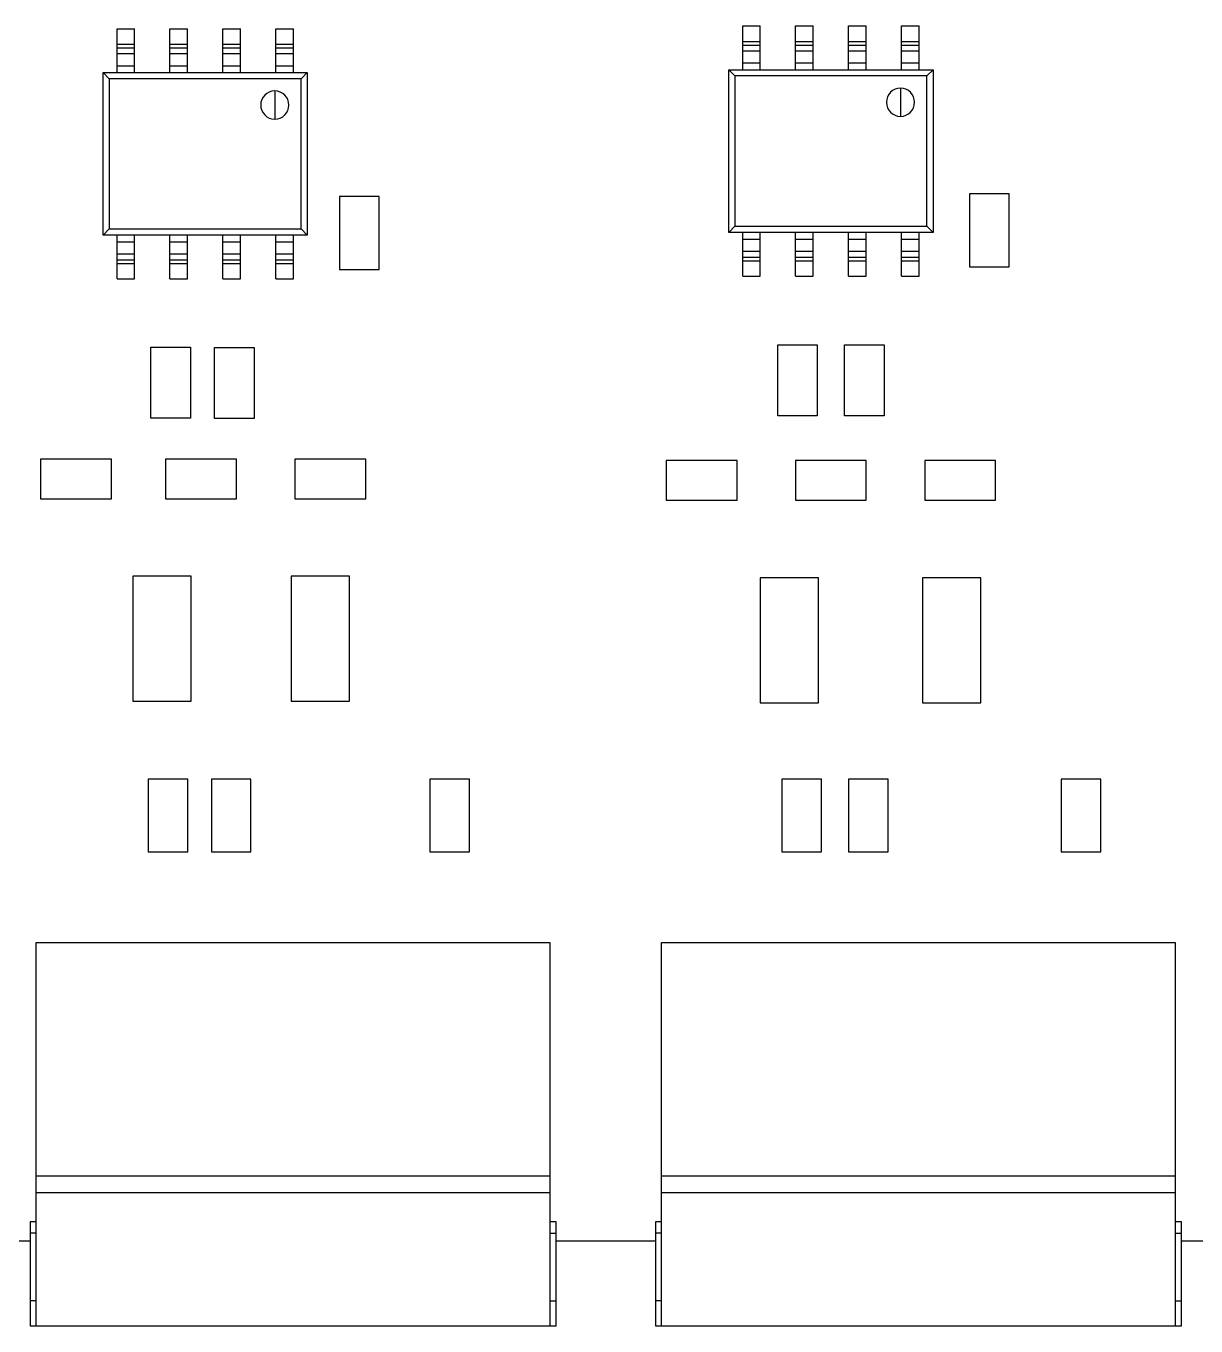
# Model space of a CAD drawing. Header units: millimetres. Extents: x 0 to 160, y -2 to 126.
# Drawn here: x 78.59 to 106.66, y -2.05 to 29.14 of the extents above; entities that cross this region are included whole.
import ezdxf

# ---------------------------------------------------------------- set-up
doc = ezdxf.new("R2010")
doc.units = ezdxf.units.MM

msp = doc.modelspace()

# ---------------------------------------------------------------- linework, layer by layer
at = {"color": 7, "linetype": 'Continuous', "lineweight": 25}
for p, q in [((80.776, 28.024), (80.776, 29.074)), ((80.776, 29.074), (81.196, 29.074)), ((81.196, 28.024), (81.196, 29.074)), ((82.046, 28.024), (82.046, 29.074)), ((82.046, 29.074), (82.466, 29.074)), ((82.466, 28.024), (82.466, 29.074)), ((83.316, 28.024), (83.316, 29.074)), ((83.316, 29.074), (83.736, 29.074)), ((83.736, 28.024), (83.736, 29.074)), ((84.586, 28.024), (84.586, 29.074)), ((84.586, 29.074), (85.006, 29.074)), ((85.006, 28.024), (85.006, 29.074)), ((95.785, 28.09), (95.785, 29.14)), ((95.785, 29.14), (96.205, 29.14)), ((96.205, 28.09), (96.205, 29.14)), ((97.055, 28.09), (97.055, 29.14)), ((97.055, 29.14), (97.475, 29.14)), ((97.475, 28.09), (97.475, 29.14)), ((98.325, 28.09), (98.325, 29.14)), ((98.325, 29.14), (98.745, 29.14)), ((98.745, 28.09), (98.745, 29.14)), ((99.595, 28.09), (99.595, 29.14)), ((99.595, 29.14), (100.015, 29.14)), ((100.015, 28.09), (100.015, 29.14)), ((80.776, 28.705), (81.196, 28.705)), ((82.046, 28.705), (82.466, 28.705)), ((83.316, 28.705), (83.736, 28.705)), ((84.586, 28.705), (85.006, 28.705)), ((95.785, 28.771), (96.205, 28.771)), ((97.055, 28.771), (97.475, 28.771)), ((98.325, 28.771), (98.745, 28.771)), ((99.595, 28.771), (100.015, 28.771)), ((80.776, 28.617), (81.196, 28.617)), ((80.776, 28.477), (81.196, 28.477)), ((82.046, 28.617), (82.466, 28.617)), ((82.046, 28.477), (82.466, 28.477)), ((83.316, 28.617), (83.736, 28.617)), ((83.316, 28.477), (83.736, 28.477)), ((84.586, 28.617), (85.006, 28.617)), ((84.586, 28.477), (85.006, 28.477)), ((95.785, 28.683), (96.205, 28.683)), ((95.785, 28.543), (96.205, 28.543)), ((97.055, 28.683), (97.475, 28.683)), ((97.055, 28.543), (97.475, 28.543)), ((98.325, 28.683), (98.745, 28.683)), ((98.325, 28.543), (98.745, 28.543)), ((99.595, 28.683), (100.015, 28.683)), ((99.595, 28.543), (100.015, 28.543)), ((80.776, 28.187), (81.196, 28.187)), ((82.046, 28.187), (82.466, 28.187)), ((83.316, 28.187), (83.736, 28.187)), ((84.586, 28.187), (85.006, 28.187)), ((95.599, 27.941), (95.45, 28.09)), ((95.45, 28.09), (100.35, 28.09)), ((95.45, 24.19), (95.45, 28.09)), ((95.785, 28.253), (96.205, 28.253)), ((97.055, 28.253), (97.475, 28.253)), ((98.325, 28.253), (98.745, 28.253)), ((99.595, 28.253), (100.015, 28.253)), ((100.35, 28.09), (100.201, 27.941)), ((100.35, 28.09), (100.35, 24.19)), ((80.59, 27.875), (80.441, 28.024)), ((80.441, 28.024), (85.341, 28.024)), ((80.441, 24.124), (80.441, 28.024)), ((85.193, 27.875), (80.59, 27.875)), ((80.59, 27.875), (80.59, 24.273)), ((85.341, 28.024), (85.193, 27.875)), ((85.193, 24.273), (85.193, 27.875)), ((85.341, 28.024), (85.341, 24.124)), ((100.201, 27.941), (95.599, 27.941)), ((95.599, 27.941), (95.599, 24.339)), ((100.201, 24.339), (100.201, 27.941)), ((84.561, 27.582), (84.561, 26.906)), ((99.57, 27.648), (99.57, 26.972)), ((86.116, 25.049), (86.116, 23.299)), ((87.066, 25.049), (86.116, 25.049)), ((87.066, 23.299), (87.066, 25.049)), ((101.225, 25.115), (101.225, 23.365)), ((102.175, 25.115), (101.225, 25.115)), ((102.175, 23.365), (102.175, 25.115)), ((95.599, 24.339), (95.45, 24.19)), ((95.599, 24.339), (100.201, 24.339)), ((100.35, 24.19), (100.201, 24.339)), ((80.59, 24.273), (80.441, 24.124)), ((85.341, 24.124), (80.441, 24.124)), ((80.59, 24.273), (85.193, 24.273)), ((80.776, 23.074), (80.776, 24.124)), ((81.196, 23.074), (81.196, 24.124)), ((82.046, 23.074), (82.046, 24.124)), ((82.466, 23.074), (82.466, 24.124)), ((83.316, 23.074), (83.316, 24.124)), ((83.736, 23.074), (83.736, 24.124)), ((84.586, 23.074), (84.586, 24.124)), ((85.006, 23.074), (85.006, 24.124)), ((85.341, 24.124), (85.193, 24.273)), ((100.35, 24.19), (95.45, 24.19)), ((95.785, 23.14), (95.785, 24.19)), ((95.785, 24.026), (96.205, 24.026)), ((96.205, 23.14), (96.205, 24.19)), ((97.055, 23.14), (97.055, 24.19)), ((97.055, 24.026), (97.475, 24.026)), ((97.475, 23.14), (97.475, 24.19)), ((98.325, 23.14), (98.325, 24.19)), ((98.325, 24.026), (98.745, 24.026)), ((98.745, 23.14), (98.745, 24.19)), ((99.595, 23.14), (99.595, 24.19)), ((99.595, 24.026), (100.015, 24.026)), ((100.015, 23.14), (100.015, 24.19)), ((80.776, 23.96), (81.196, 23.96)), ((82.046, 23.96), (82.466, 23.96)), ((83.316, 23.96), (83.736, 23.96)), ((84.586, 23.96), (85.006, 23.96)), ((95.785, 23.737), (96.205, 23.737)), ((97.055, 23.737), (97.475, 23.737)), ((98.325, 23.737), (98.745, 23.737)), ((99.595, 23.737), (100.015, 23.737)), ((80.776, 23.671), (81.196, 23.671)), ((80.776, 23.531), (81.196, 23.531)), ((80.776, 23.443), (81.196, 23.443)), ((82.046, 23.671), (82.466, 23.671)), ((82.046, 23.531), (82.466, 23.531)), ((82.046, 23.443), (82.466, 23.443)), ((83.316, 23.671), (83.736, 23.671)), ((83.316, 23.531), (83.736, 23.531)), ((83.316, 23.443), (83.736, 23.443)), ((84.586, 23.671), (85.006, 23.671)), ((84.586, 23.531), (85.006, 23.531)), ((84.586, 23.443), (85.006, 23.443)), ((95.785, 23.597), (96.205, 23.597)), ((95.785, 23.509), (96.205, 23.509)), ((97.055, 23.597), (97.475, 23.597)), ((97.055, 23.509), (97.475, 23.509)), ((98.325, 23.597), (98.745, 23.597)), ((98.325, 23.509), (98.745, 23.509)), ((99.595, 23.597), (100.015, 23.597)), ((99.595, 23.509), (100.015, 23.509)), ((86.116, 23.299), (87.066, 23.299)), ((95.785, 23.14), (96.205, 23.14)), ((97.055, 23.14), (97.475, 23.14)), ((98.325, 23.14), (98.745, 23.14)), ((99.595, 23.14), (100.015, 23.14)), ((101.225, 23.365), (102.175, 23.365)), ((80.776, 23.074), (81.196, 23.074)), ((82.046, 23.074), (82.466, 23.074)), ((83.316, 23.074), (83.736, 23.074)), ((84.586, 23.074), (85.006, 23.074)), ((81.589, 19.734), (81.589, 21.434)), ((81.589, 21.434), (82.539, 21.434)), ((82.539, 21.434), (82.539, 19.734)), ((83.116, 19.724), (83.116, 21.424)), ((83.116, 21.424), (84.066, 21.424)), ((84.066, 21.424), (84.066, 19.724)), ((96.625, 19.79), (96.625, 21.49)), ((96.625, 21.49), (97.575, 21.49)), ((97.575, 21.49), (97.575, 19.79)), ((98.225, 19.79), (98.225, 21.49)), ((98.225, 21.49), (99.175, 21.49)), ((99.175, 21.49), (99.175, 19.79)), ((82.539, 19.734), (81.589, 19.734)), ((84.066, 19.724), (83.116, 19.724)), ((97.575, 19.79), (96.625, 19.79)), ((99.175, 19.79), (98.225, 19.79)), ((78.941, 18.749), (78.941, 17.799)), ((80.641, 18.749), (78.941, 18.749)), ((80.641, 17.799), (80.641, 18.749)), ((81.941, 18.749), (81.941, 17.799)), ((83.641, 18.749), (81.941, 18.749)), ((83.641, 17.799), (83.641, 18.749)), ((85.041, 18.749), (85.041, 17.799)), ((86.741, 18.749), (85.041, 18.749)), ((86.741, 17.799), (86.741, 18.749)), ((93.95, 18.715), (93.95, 17.765)), ((95.65, 18.715), (93.95, 18.715)), ((95.65, 17.765), (95.65, 18.715)), ((97.05, 18.715), (97.05, 17.765)), ((98.75, 18.715), (97.05, 18.715)), ((98.75, 17.765), (98.75, 18.715)), ((101.85, 18.715), (100.15, 18.715)), ((100.15, 18.715), (100.15, 17.765)), ((101.85, 17.765), (101.85, 18.715)), ((78.941, 17.799), (80.641, 17.799)), ((81.941, 17.799), (83.641, 17.799)), ((85.041, 17.799), (86.741, 17.799)), ((93.95, 17.765), (95.65, 17.765)), ((97.05, 17.765), (98.75, 17.765)), ((100.15, 17.765), (101.85, 17.765)), ((81.153, 15.944), (81.153, 12.944)), ((82.553, 15.944), (81.153, 15.944)), ((82.553, 12.944), (82.553, 15.944)), ((84.953, 15.944), (84.953, 12.944)), ((86.353, 15.944), (84.953, 15.944)), ((86.353, 12.944), (86.353, 15.944)), ((96.2, 15.9), (96.2, 12.9)), ((97.6, 15.9), (96.2, 15.9)), ((97.6, 12.9), (97.6, 15.9)), ((100.1, 15.9), (100.1, 12.9)), ((101.5, 15.9), (100.1, 15.9)), ((101.5, 12.9), (101.5, 15.9)), ((81.153, 12.944), (82.553, 12.944)), ((84.953, 12.944), (86.353, 12.944)), ((96.2, 12.9), (97.6, 12.9)), ((100.1, 12.9), (101.5, 12.9)), ((81.524, 11.075), (81.524, 9.325)), ((82.474, 11.075), (81.524, 11.075)), ((82.474, 9.325), (82.474, 11.075)), ((83.04, 11.075), (83.04, 9.325)), ((83.99, 11.075), (83.04, 11.075)), ((83.99, 9.325), (83.99, 11.075)), ((88.278, 11.075), (88.278, 9.325)), ((89.228, 11.075), (88.278, 11.075)), ((89.228, 9.325), (89.228, 11.075)), ((96.725, 11.075), (96.725, 9.325)), ((97.675, 11.075), (96.725, 11.075)), ((97.675, 9.325), (97.675, 11.075)), ((98.325, 11.075), (98.325, 9.325)), ((99.275, 11.075), (98.325, 11.075)), ((99.275, 9.325), (99.275, 11.075)), ((104.375, 11.075), (103.425, 11.075)), ((103.425, 11.075), (103.425, 9.325)), ((104.375, 9.325), (104.375, 11.075)), ((81.524, 9.325), (82.474, 9.325)), ((83.04, 9.325), (83.99, 9.325)), ((88.278, 9.325), (89.228, 9.325)), ((96.725, 9.325), (97.675, 9.325)), ((98.325, 9.325), (99.275, 9.325)), ((103.425, 9.325), (104.375, 9.325)), ((78.84, -2.046), (78.84, 7.154)), ((78.84, 7.154), (91.16, 7.154)), ((91.16, 7.154), (91.16, -2.046)), ((93.84, -2.046), (93.84, 7.154)), ((93.84, 7.154), (106.16, 7.154)), ((106.16, 7.154), (106.16, -2.046)), ((78.84, 1.554), (91.16, 1.554)), ((93.84, 1.554), (106.16, 1.554)), ((78.84, 1.154), (91.16, 1.154)), ((93.84, 1.154), (106.16, 1.154)), ((78.84, 0.454), (78.69, 0.454)), ((78.69, 0.454), (78.69, -1.446)), ((91.31, 0.454), (91.16, 0.454)), ((91.31, -1.446), (91.31, 0.454)), ((93.84, 0.454), (93.69, 0.454)), ((93.69, 0.454), (93.69, -1.446)), ((106.31, 0.454), (106.16, 0.454)), ((106.31, -1.446), (106.31, 0.454)), ((72.535, 0), (78.69, 0)), ((78.84, 0.179), (78.69, 0.179)), ((91.16, 0.179), (91.31, 0.179)), ((91.31, 0), (93.69, 0)), ((93.84, 0.179), (93.69, 0.179)), ((106.16, 0.179), (106.31, 0.179)), ((106.31, 0), (139.92, 0)), ((78.84, -1.446), (78.69, -1.446)), ((78.69, -1.446), (78.69, -2.046)), ((91.16, -1.446), (91.31, -1.446)), ((91.31, -2.046), (91.31, -1.446)), ((93.84, -1.446), (93.69, -1.446)), ((93.69, -1.446), (93.69, -2.046)), ((106.16, -1.446), (106.31, -1.446)), ((106.31, -2.046), (106.31, -1.446)), ((78.69, -2.046), (91.31, -2.046)), ((93.69, -2.046), (106.31, -2.046))]:
    msp.add_line(p, q, dxfattribs=at)
for centre, start, end in [((84.561, 27.244), 90, 270), ((84.561, 27.244), 270, 90), ((99.57, 27.31), 90, 270), ((99.57, 27.31), 270, 90)]:
    msp.add_arc(centre, 0.338, start, end, dxfattribs=at)

doc.saveas('drawing.dxf')
